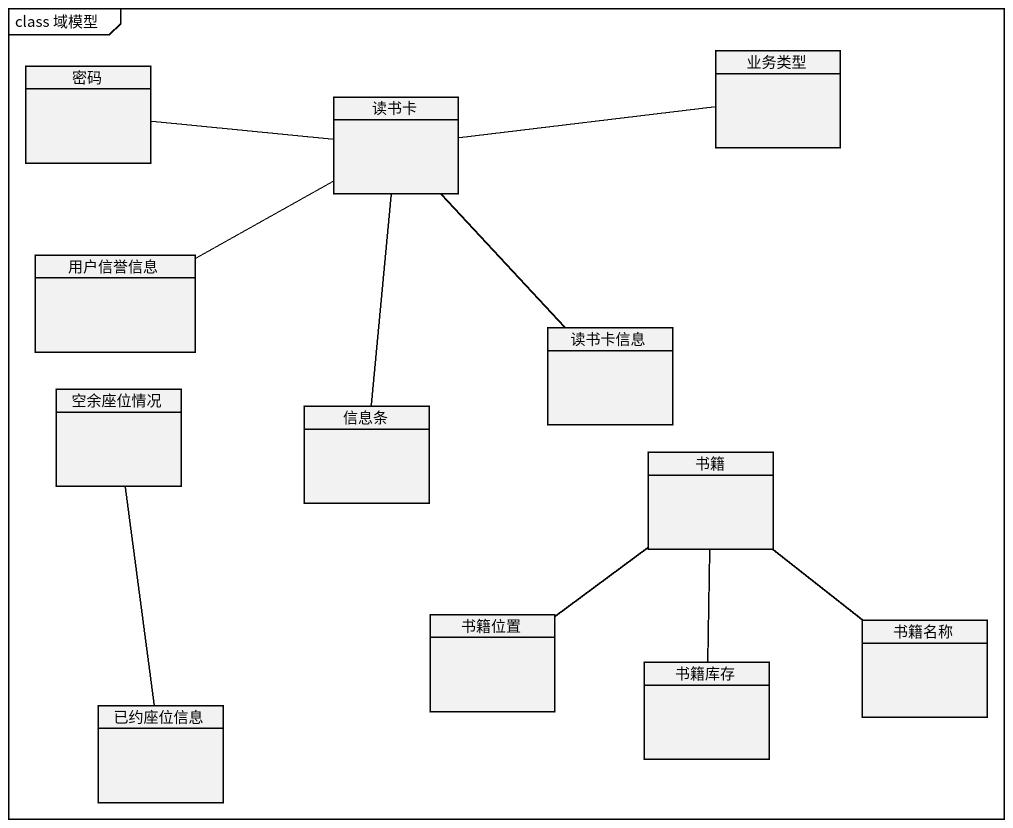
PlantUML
@startuml
mainframe class 域模型
hide circle
hide empty members
class 密码
class 业务类型
class 读书卡
class 用户信誉信息
class 读书卡信息
class 空余座位情况
class 信息条
class 书籍
class 书籍位置
class 书籍名称
class 已约座位信息
class 书籍库存
读书卡 -left- 密码
读书卡 -right- 业务类型
读书卡 -left- 用户信誉信息
读书卡 -- 读书卡信息
读书卡 -- 信息条
书籍 -- 书籍位置
书籍 -- 书籍名称
书籍 -- 书籍库存
已约座位信息 -up- 空余座位情况
@enduml
